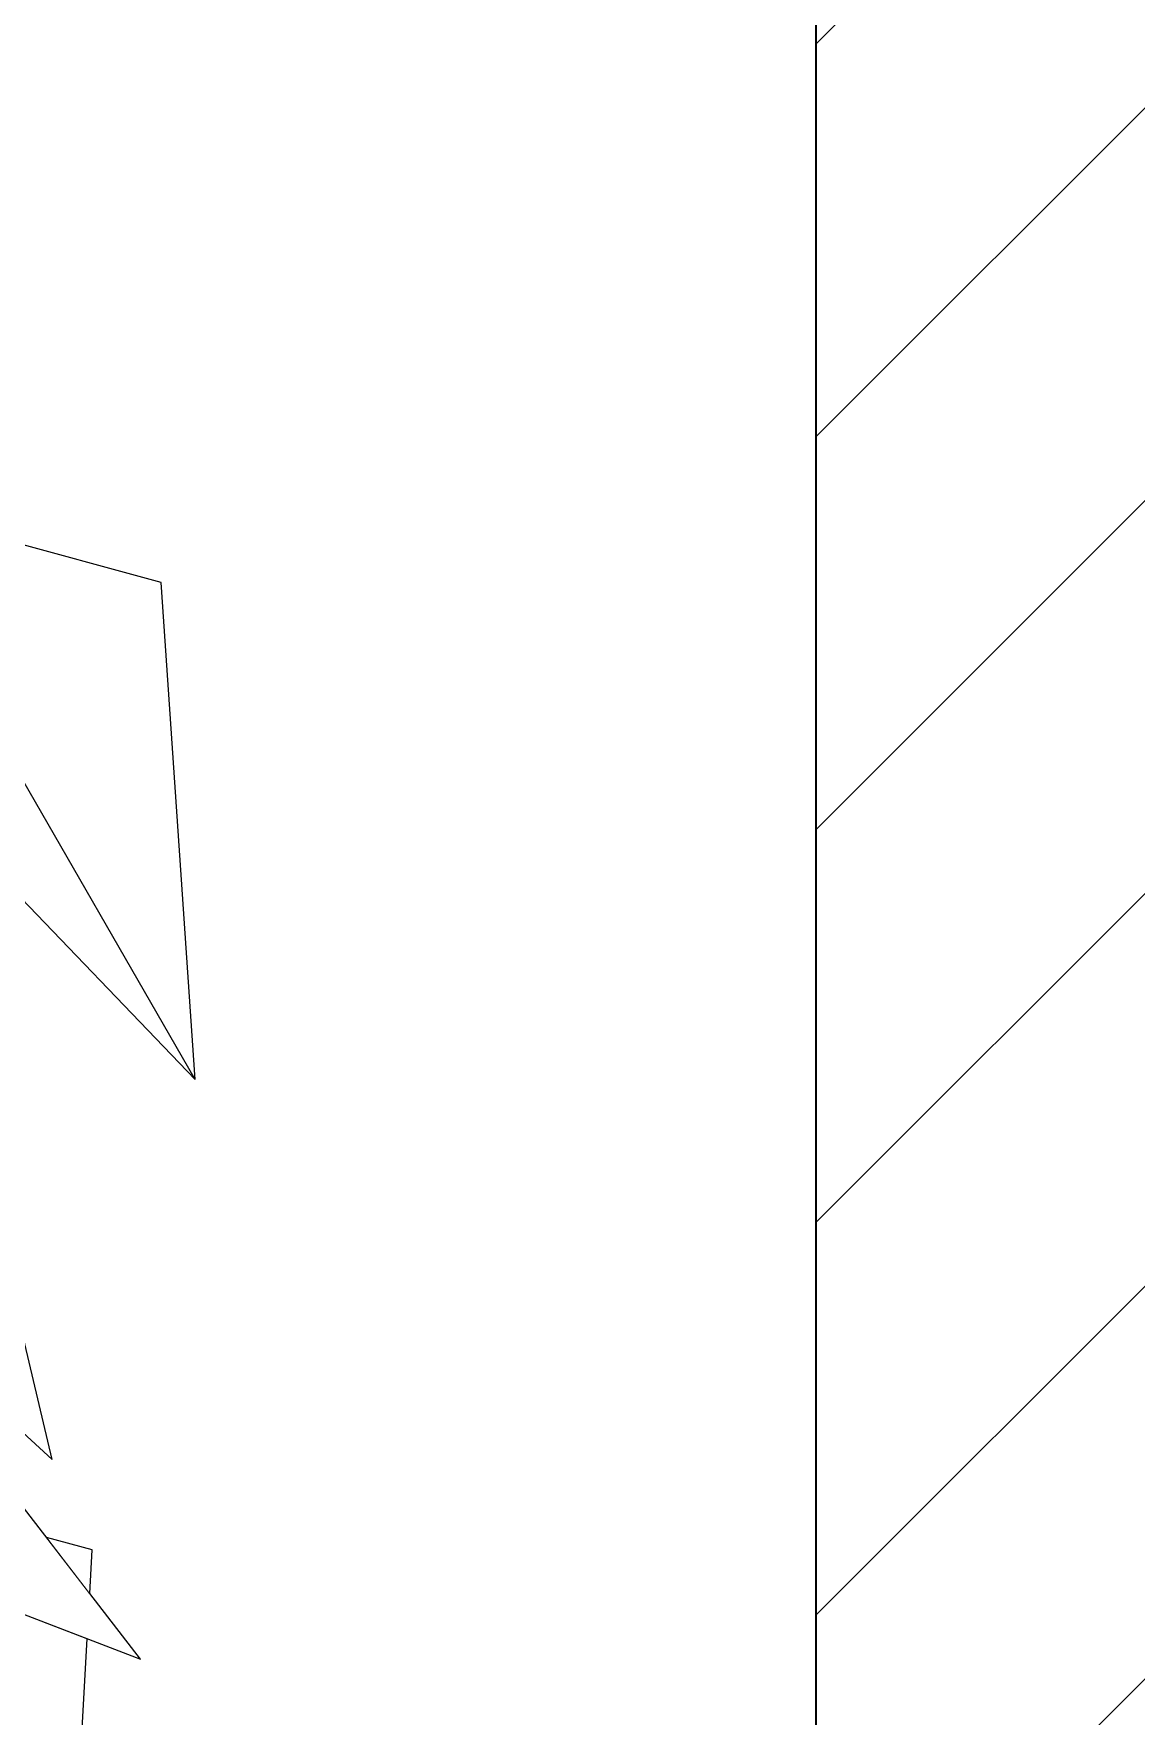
# Model space of a CAD drawing. Header units: millimetres. Extents: x -9413 to 8527, y -300 to 11224.
# Drawn here: x -3605 to -3089, y 4252 to 5039 of the extents above; entities that cross this region are included whole.
import ezdxf

# ---------------------------------------------------------------- set-up
doc = ezdxf.new("R2010")
doc.units = ezdxf.units.MM
doc.header["$MEASUREMENT"] = 0
doc.linetypes.add('Wipeout_Contour', pattern=[1000, 0, -1000])
doc.layers.add('Interior - Furniture', color=7, linetype='Continuous')
doc.layers.add('Structural - Bearing', color=7, linetype='Continuous')
doc.layers.add('Interior - Furniture _Pen_No__4', color=7, linetype='Continuous', lineweight=20, true_color=0x029e21)
doc.layers.add('Structural - Bearing_Pen_No__168', color=7, linetype='Continuous', lineweight=13, true_color=0xfe847a)
doc.layers.add('Structural - Bearing_Pen_No__27', color=7, linetype='Continuous', lineweight=35)

# ---------------------------------------------------------------- blocks, each defined once
blk = doc.blocks.new('Section Elem_12_6')
at = {"color": 254, "linetype": 'Wipeout_Contour', "lineweight": 0, "ltscale": 25940.846962}
blk.add_wipeout([(-3238.62, 7200), (-3238.62, 4100), (-2938.62, 4100), (-2938.62, 7200)], dxfattribs=at).dxf.layer = 'Structural - Bearing'
at = {"layer": 'Structural - Bearing_Pen_No__168', "linetype": 'Continuous'}
h = blk.add_hatch(dxfattribs=at)
h.set_pattern_fill('Common_Brick_0006', color=256, style=0, pattern_type=2)
h.set_pattern_definition([(45, (0, 0), (-91.9239, 91.9239), [])])
h.paths.add_polyline_path([(-3238.62, 7200), (-3238.62, 4100), (-2938.62, 4100), (-2938.62, 7200)])
at = {"layer": 'Structural - Bearing_Pen_No__27', "linetype": 'Continuous'}
blk.add_line((-3238.62, 7200), (-3238.62, 4100), dxfattribs=at)
blk = doc.blocks.new('Section Elem_40_6')
at = {"color": 254, "linetype": 'Wipeout_Contour', "lineweight": 0, "ltscale": 23921.075833}
blk.add_wipeout([(-3545.07, 4782.58), (-3826.1, 4859.16), (-3663.22, 4782.58), (-3529.21, 4549.85)], dxfattribs=at).dxf.layer = 'Interior - Furniture'
at = {"color": 254, "linetype": 'Wipeout_Contour', "lineweight": 0, "ltscale": 28577.46284}
blk.add_wipeout([(-3624.99, 4493.94), (-3641.77, 4423.91), (-3623.24, 4412.03), (-3628.28, 4401.58), (-3596.08, 4372.07)], dxfattribs=at).dxf.layer = 'Interior - Furniture'
at = {"color": 254, "linetype": 'Wipeout_Contour', "lineweight": 0, "ltscale": 22350.786551}
blk.add_wipeout([(-3693.57, 4266.14), (-3589.89, 4105.52), (-3579.7, 4288.2), (-3666.76, 4321.75)], dxfattribs=at).dxf.layer = 'Interior - Furniture'
at = {"color": 254, "linetype": 'Wipeout_Contour', "lineweight": 0, "ltscale": 17967.402372}
blk.add_wipeout([(-3663.22, 4782.58), (-3826.1, 4859.16), (-3529.21, 4549.85)], dxfattribs=at).dxf.layer = 'Interior - Furniture'
at = {"color": 254, "linetype": 'Wipeout_Contour', "lineweight": 0, "ltscale": 16852.963909}
blk.add_wipeout([(-3577.38, 4329.76), (-3598.81, 4335.57), (-3578.53, 4309.31)], dxfattribs=at).dxf.layer = 'Interior - Furniture'
at = {"color": 254, "linetype": 'Wipeout_Contour', "lineweight": 0, "ltscale": 16726.877204}
blk.add_wipeout([(-3707.46, 4237.34), (-3589.89, 4105.52), (-3693.57, 4266.14)], dxfattribs=at).dxf.layer = 'Interior - Furniture'
at = {"layer": 'Interior - Furniture _Pen_No__4', "linetype": 'Continuous'}
for p, q in [((-3545.07, 4782.58), (-3826.1, 4859.16)), ((-3826.1, 4859.16), (-3529.21, 4549.85)), ((-3529.21, 4549.85), (-3663.22, 4782.58)), ((-3529.21, 4549.85), (-3545.07, 4782.58))]:
    blk.add_line(p, q, dxfattribs=at)
at = {"color": 254, "linetype": 'Wipeout_Contour', "lineweight": 0, "ltscale": 16926.422173}
blk.add_wipeout([(-3666.76, 4321.75), (-3554.81, 4278.6), (-3636.55, 4384.43)], dxfattribs=at).dxf.layer = 'Interior - Furniture'
at = {"layer": 'Interior - Furniture _Pen_No__4', "linetype": 'Continuous'}
for p, q in [((-3596.08, 4372.07), (-3624.99, 4493.94)), ((-3628.28, 4401.58), (-3596.08, 4372.07)), ((-3554.81, 4278.6), (-3636.55, 4384.43)), ((-3577.38, 4329.76), (-3598.81, 4335.57)), ((-3578.53, 4309.31), (-3577.38, 4329.76)), ((-3666.76, 4321.75), (-3554.81, 4278.6)), ((-3589.89, 4105.52), (-3579.7, 4288.2))]:
    blk.add_line(p, q, dxfattribs=at)

msp = doc.modelspace()

# ---------------------------------------------------------------- block references
at = {"layer": 'Structural - Bearing'}
msp.add_blockref('Section Elem_12_6', (0, 0), dxfattribs=at)

# ---------------------------------------------------------------- next in the draw order: block references
at = {"layer": 'Interior - Furniture'}
msp.add_blockref('Section Elem_40_6', (0, 0), dxfattribs=at)

doc.saveas('drawing.dxf')
